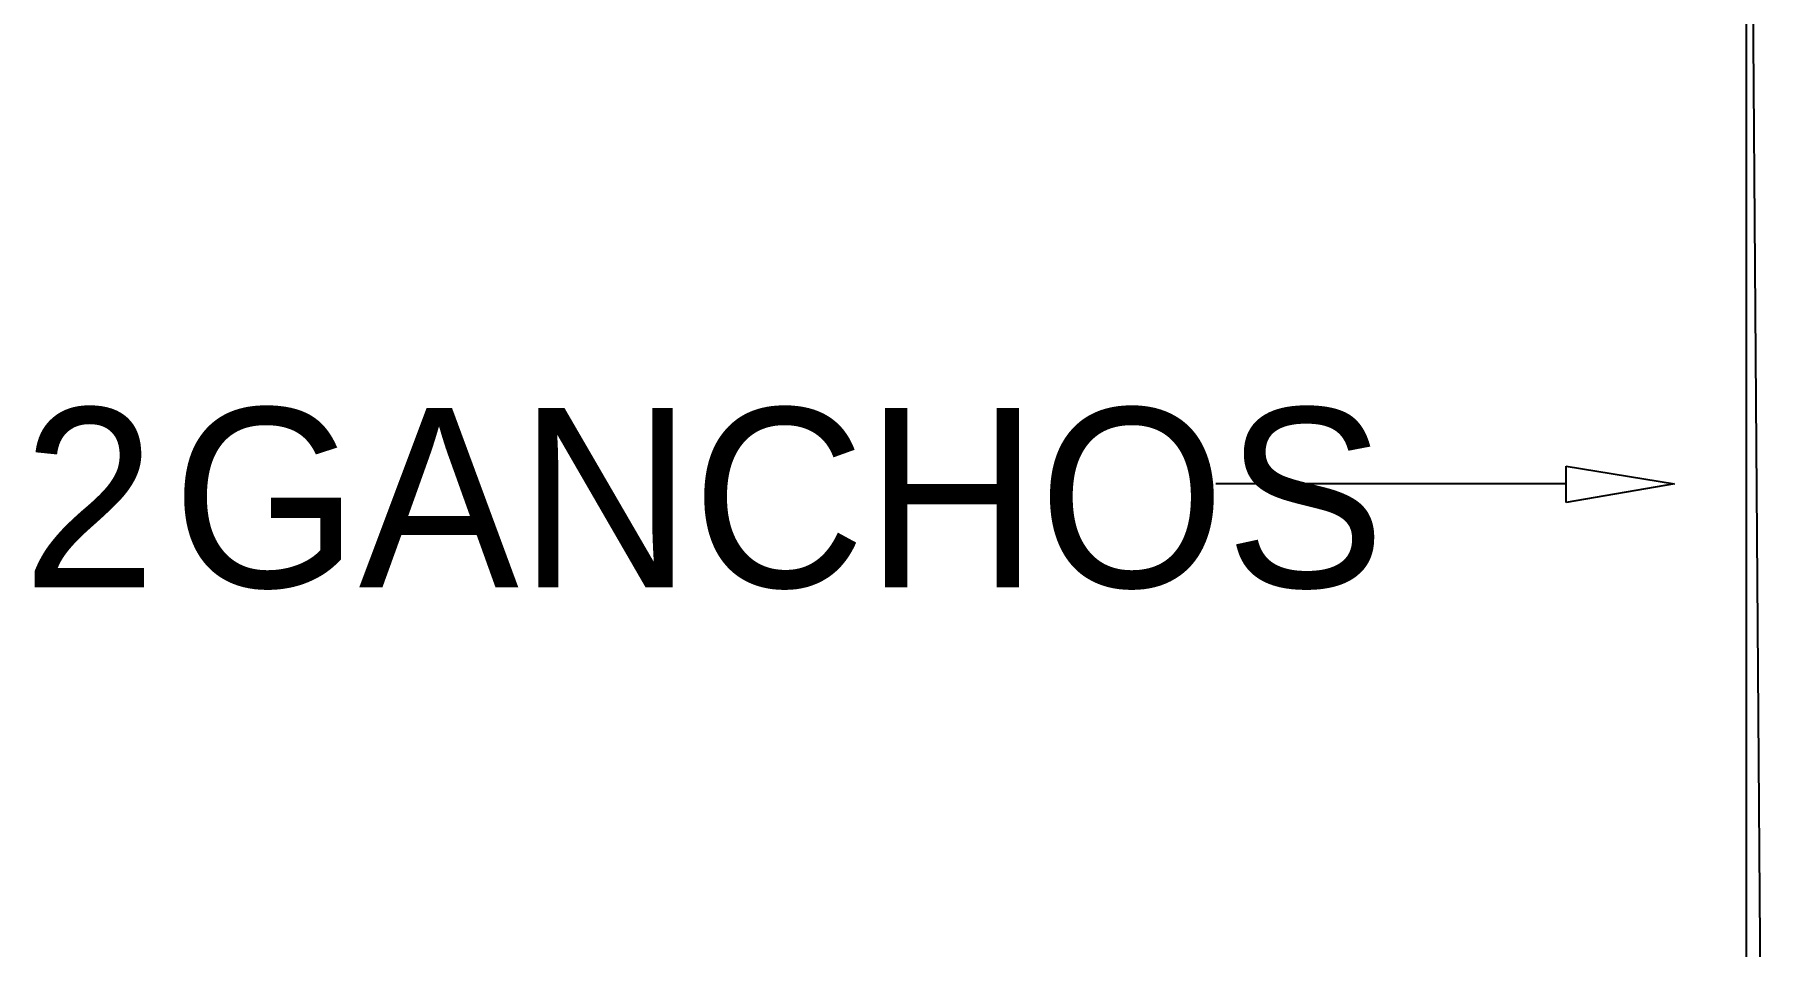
# Model space of a CAD drawing. Header units: millimetres. Extents: x 7649 to 34105, y 3983 to 25377.
# Drawn here: x 19887 to 21166, y 19438 to 20112 of the extents above; entities that cross this region are included whole.
import ezdxf

# ---------------------------------------------------------------- set-up
doc = ezdxf.new("R2010")
doc.units = ezdxf.units.MM

msp = doc.modelspace()

# ---------------------------------------------------------------- linework, layer by layer
at = {"layer": 'GEOMETRY', "color": 7}
for p, q in [((21153.79028, 17366.89722), (21153.79028, 20786.90139)), ((21153.79028, 20786.90139), (21178.66111, 17366.89722)), ((21153.79028, 20786.90139), (21178.66111, 17366.89722)), ((21020.44028, 19793.12639), (21100.34444, 19779.89722)), ((21020.44028, 19766.13889), (21020.44028, 19793.12639)), ((20798.71944, 19779.89722), (20761.14861, 19779.89722)), ((21020.44028, 19779.89722), (20798.71944, 19779.89722)), ((21100.34444, 19779.89722), (21020.44028, 19766.13889))]:
    msp.add_line(p, q, dxfattribs=at)
at = {"layer": 'RECTANGLES', "color": 7}
msp.add_line((21153.79028, 17366.89722), (21153.79028, 20786.90139), dxfattribs=at)

# ---------------------------------------------------------------- texts
at = {"layer": 'TEXT'}
for s, p in [('2', (19878.49861, 19703.34385)), ('GANCHOS', (19989.18248, 19703.34385))]:
    msp.add_text(s, height=132.71447, dxfattribs=at).set_placement(p)

doc.saveas('drawing.dxf')
